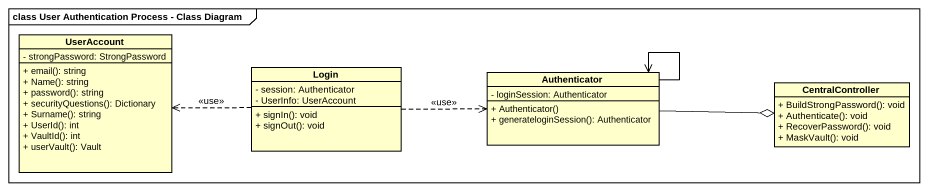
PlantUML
@startuml
mainframe class User Authentication Process - Class Diagram
hide circle
hide empty members
skinparam classAttributeIconSize 0
class UserAccount {
  - strongPassword: StrongPassword
  + email(): string
  + Name(): string
  + password(): string
  + securityQuestions(): Dictionary
  + Surname(): string
  + UserId(): int
  + VaultId(): int
  + userVault(): Vault
}
class Login {
  - session: Authenticator
  - UserInfo: UserAccount
  + signIn(): void
  + signOut(): void
}
class Authenticator {
  - loginSession: Authenticator
  + Authenticator()
  + generateloginSession(): Authenticator
}
class CentralController {
  + BuildStrongPassword(): void
  + Authenticate(): void
  + RecoverPassword(): void
  + MaskVault(): void
}
Login .left.> UserAccount : <<use>>
Login .right.> Authenticator : <<use>>
Authenticator --> Authenticator
Authenticator -right-o CentralController
@enduml
